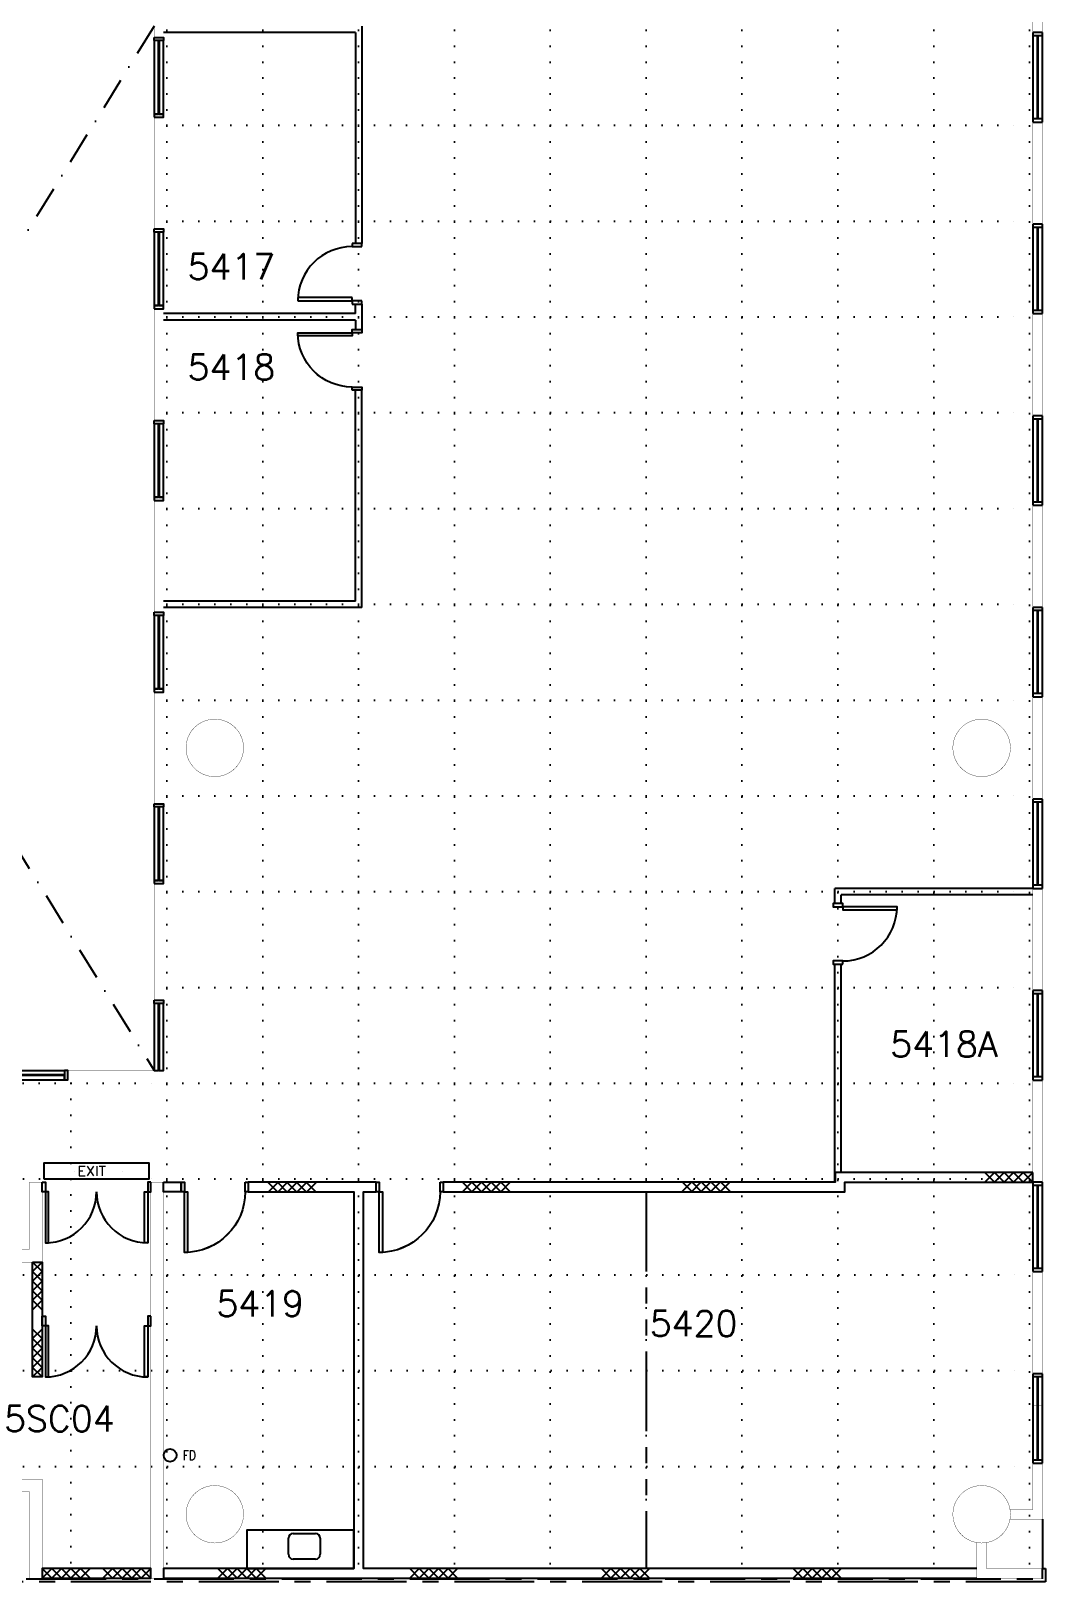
# Model space of a CAD drawing. Extents: x -68523 to 336700, y -113452 to 119396.
# Drawn here: x 39125 to 54975, y -18260 to 6025 of the extents above; entities that cross this region are included whole.
import ezdxf

# ---------------------------------------------------------------- set-up
doc = ezdxf.new("R2010")
doc.units = 0
doc.header["$LTSCALE"] = 1000
doc.header["$MEASUREMENT"] = 0
for name, pattern in [('S3144a$0$CENTER', [2, 1.25, -0.25, 0.25, -0.25]), ('S3144a$0$DASHDOT', [1, 0.5, -0.25, 0, -0.25]), ('S3144a$0$DOT', [0.25, 0, -0.25]), ('S3144a$0$PHANTOM', [2.5, 1.25, -0.25, 0.25, -0.25, 0.25, -0.25])]:
    doc.linetypes.add(name, pattern=pattern)
doc.layers.get('0').update_dxf_attribs({"linetype": 'CONTINUOUS'})
for name, color, linetype in [('S3144a$0$11', 14, 'CONTINUOUS'), ('S3144a$0$20', 7, 'CONTINUOUS'), ('S3144a$0$22', 7, 'CONTINUOUS'), ('S3144a$0$23', 7, 'CONTINUOUS'), ('S3144a$0$30', 1, 'CONTINUOUS'), ('S3144a$0$39', 7, 'CONTINUOUS'), ('S3144a$0$4', 7, 'CONTINUOUS'), ('S3144a$0$45', 7, 'CONTINUOUS'), ('S3144a$0$49', 7, 'CONTINUOUS'), ('S3144a$0$6', 7, 'CONTINUOUS'), ('S3144a$0$9', 7, 'CONTINUOUS'), ('S3144a$0$NEWPART', 7, 'CONTINUOUS'), ('S3144a$0$ROOM-NO', 4, 'CONTINUOUS')]:
    doc.layers.add(name, color=color, linetype=linetype)
doc.styles.add('S3144a$0$STANDARD', font='SIMPLEX')

# ---------------------------------------------------------------- blocks, each defined once
blk = doc.blocks.new('S3144a$0$D1700B')
at = {"layer": 'S3144a$0$30', "color": 14, "linetype": 'Continuous'}
for points in [[(0, 0), (0.05, 0), (0.05, 0.95), (0.1, 0.95), (0.1, 0.15), (0, 0.15), (0, 0)], [(1.7, 0), (1.65, 0), (1.65, 0.95), (1.6, 0.95), (1.6, 0.15), (1.7, 0.15), (1.7, 0)]]:
    blk.add_lwpolyline(points, dxfattribs=at)
for centre, start, end in [((0.05, 0.15), 0, 90), ((1.650003, 0.15), 90, 180)]:
    blk.add_arc(centre, 0.800001, start, end, dxfattribs=at)
blk = doc.blocks.new('S3144a$0$CHAT15')
at = {"layer": 'S3144a$0$22', "color": 14, "linetype": 'Continuous'}
for points in [[(0, 0), (0.15, 0.15), (0.3, 0), (0.45, 0.15), (0.6, 0), (0.75, 0.15)], [(0, 0.15), (0.15, 0), (0.3, 0.15), (0.45, 0), (0.6, 0.15), (0.75, 0)]]:
    blk.add_lwpolyline(points, dxfattribs=at)
blk = doc.blocks.new('S3144a$0$FD')
at = {"layer": 'S3144a$0$45', "linetype": 'Continuous'}
blk.add_circle((0, 0), 0.1, dxfattribs=at)
at = {"layer": 'S3144a$0$45', "linetype": 'Continuous', "style": 'S3144a$0$STANDARD', "width": 0.8}
blk.add_text('FD', height=0.15, dxfattribs=at).set_placement((0.2, -0.075))
blk = doc.blocks.new('S3144a$0$WIN')
for p, q in [((1.4, 0.15), (0, 0.15)), ((0, 0.15), (0, 0)), ((0, 0), (1.4, 0)), ((0.05, 0.15), (0.05, 0)), ((0.05, 0.08), (1.35, 0.08)), ((0.05, 0.07), (1.35, 0.07)), ((1.35, 0.15), (1.35, 0)), ((1.4, 0), (1.4, 0.15))]:
    blk.add_line(p, q)
blk = doc.blocks.new('S3144a$0$EXIT')
at = {"layer": 'S3144a$0$39', "color": 1, "linetype": 'Continuous'}
blk.add_lwpolyline([(-0.825, -0.25), (0.825, -0.25), (0.825, 0), (-0.825, 0)], close=True, dxfattribs=at)
at = {"layer": 'S3144a$0$39', "color": 1, "linetype": 'S3144a$0$DOT'}
for centre in [(-0.375001, -0.125), (0.375001, -0.125)]:
    blk.add_circle(centre, 0.025, dxfattribs=at)
at = {"layer": 'S3144a$0$39', "color": 1, "linetype": 'Continuous', "style": 'S3144a$0$STANDARD', "width": 1.1}
blk.add_text('EXIT', height=0.15, dxfattribs=at).set_placement((-0.3001, -0.2))
blk = doc.blocks.new('S3144a$0$D1050B')
at = {"layer": 'S3144a$0$30', "color": 14, "linetype": 'Continuous'}
for points in [[(0.05, 0.15), (0.1, 0.15), (0.1, 1.1), (0.05, 1.1)], [(0, 0), (0.05, 0), (0.05, 0.15), (0, 0.15)], [(1, 0), (1.05, 0), (1.05, 0.15), (1, 0.15)]]:
    blk.add_lwpolyline(points, close=True, dxfattribs=at)
blk.add_arc((0.05, 0.15), 0.95, 0, 90, dxfattribs=at)
blk = doc.blocks.new('S3144a$0$INSINK')
at = {"layer": 'S3144a$0$49', "color": 2, "linetype": 'Continuous'}
for p, q in [((0, 0.075), (0, 0.325)), ((0.075, 0.4), (0.425, 0.4)), ((0.5, 0.325), (0.5, 0.075)), ((0.425, 0), (0.075, 0))]:
    blk.add_line(p, q, dxfattribs=at)
for centre, start, end in [((0.075, 0.325001), 90, 180), ((0.425001, 0.325001), 0, 90), ((0.075, 0.075), 180, 270), ((0.425001, 0.075), 270, 0)]:
    blk.add_arc(centre, 0.075, start, end, dxfattribs=at)
blk = doc.blocks.new('S3144a$0$D950A')
at = {"layer": 'S3144a$0$30', "color": 14, "linetype": 'Continuous'}
for points in [[(0.05, 0.15), (0.1, 0.15), (0.1, 1), (0.05, 1)], [(0.05, 0.15), (0, 0.15), (0, 0), (0.05, 0)], [(0.95, 0.15), (0.9, 0.15), (0.9, 0), (0.95, 0)]]:
    blk.add_lwpolyline(points, close=True, dxfattribs=at)
blk.add_arc((0.05, 0.15), 0.85, 0, 90, dxfattribs=at)

msp = doc.modelspace()

# ---------------------------------------------------------------- linework, layer by layer
for p, q in [((54800.2, 5999.9), (54800.2, 4599.9)), ((54950.2, 5999.9), (54800.2, 5999.9)), ((54950.2, 5949.9), (54800.2, 5949.9)), ((54870.2, 5949.9), (54870.2, 4649.9)), ((54880.2, 5949.9), (54880.2, 4649.9)), ((54950.2, 4599.9), (54950.2, 5999.9)), ((54950.2, 4649.9), (54800.2, 4649.9)), ((54800.2, 4599.9), (54950.2, 4599.9)), ((54800.2, 2999.9), (54800.2, 1599.9)), ((54950.2, 2999.9), (54800.2, 2999.9)), ((54950.2, 2949.9), (54800.2, 2949.9)), ((54870.2, 2949.9), (54870.2, 1649.9)), ((54880.2, 2949.9), (54880.2, 1649.9)), ((54950.2, 1599.9), (54950.2, 2999.9)), ((54950.2, 1649.9), (54800.2, 1649.9)), ((54800.2, 1599.9), (54950.2, 1599.9)), ((54800.2, -0.1), (54800.2, -1400.1)), ((54950.2, -0.1), (54800.2, -0.1)), ((54950.2, -50.1), (54800.2, -50.1)), ((54870.2, -50.1), (54870.2, -1350.1)), ((54880.2, -50.1), (54880.2, -1350.1)), ((54950.2, -1400.1), (54950.2, -0.1)), ((54950.2, -1350.1), (54800.2, -1350.1)), ((54800.2, -1400.1), (54950.2, -1400.1)), ((54800.2, -3000.1), (54800.2, -4400.1)), ((54950.2, -3000.1), (54800.2, -3000.1)), ((54950.2, -3050.1), (54800.2, -3050.1)), ((54870.2, -3050.1), (54870.2, -4350.1)), ((54880.2, -3050.1), (54880.2, -4350.1)), ((54950.2, -4400.1), (54950.2, -3000.1)), ((54950.2, -4350.1), (54800.2, -4350.1)), ((54800.2, -4400.1), (54950.2, -4400.1)), ((54800.2, -6000.1), (54800.2, -7400.1)), ((54950.2, -6000.1), (54800.2, -6000.1)), ((54950.2, -6000.1), (54800.2, -6000.1)), ((54800.2, -6000.1), (54800.2, -7400.1)), ((54950.2, -6050.1), (54800.2, -6050.1)), ((54950.2, -6050.1), (54800.2, -6050.1)), ((54870.2, -6050.1), (54870.2, -7350.1)), ((54870.2, -6050.1), (54870.2, -7350.1)), ((54880.2, -6050.1), (54880.2, -7350.1)), ((54880.2, -6050.1), (54880.2, -7350.1)), ((54950.2, -7400.1), (54950.2, -6000.1)), ((54950.2, -7400.1), (54950.2, -6000.1)), ((54950.2, -7350.1), (54800.2, -7350.1)), ((54950.2, -7350.1), (54800.2, -7350.1)), ((54800.2, -7400.1), (54950.2, -7400.1)), ((54800.2, -7400.1), (54950.2, -7400.1)), ((54800.2, -9000.1), (54800.2, -10400.1)), ((54950.2, -9000.1), (54800.2, -9000.1)), ((54950.2, -9050.1), (54800.2, -9050.1)), ((54870.2, -9050.1), (54870.2, -10350.1)), ((54880.2, -9050.1), (54880.2, -10350.1)), ((54950.2, -10400.1), (54950.2, -9000.1)), ((54950.2, -10350.1), (54800.2, -10350.1)), ((54800.2, -10400.1), (54950.2, -10400.1)), ((54800.2, -12000.1), (54800.2, -13400.1)), ((54950.2, -12000.1), (54800.2, -12000.1)), ((54950.2, -12050.1), (54800.2, -12050.1)), ((54870.2, -12050.1), (54870.2, -13350.1)), ((54880.2, -12050.1), (54880.2, -13350.1)), ((54950.2, -13400.1), (54950.2, -12000.1)), ((54950.2, -13350.1), (54800.2, -13350.1)), ((54800.2, -13400.1), (54950.2, -13400.1)), ((54800.2, -15000.1), (54800.2, -16400.1)), ((54950.2, -15000.1), (54800.2, -15000.1)), ((54950.2, -15050.1), (54800.2, -15050.1)), ((54870.2, -15050.1), (54870.2, -16350.1)), ((54880.2, -15050.1), (54880.2, -16350.1)), ((54950.2, -16400.1), (54950.2, -15000.1)), ((54950.2, -16350.1), (54800.2, -16350.1)), ((54800.2, -16400.1), (54950.2, -16400.1))]:
    msp.add_line(p, q)
at = {"layer": 'S3144a$0$11', "color": 14, "linetype": 'Continuous', "const_width": 5}
msp.add_lwpolyline([(41200.1, 11350.1), (41200.4, 5925.1), (41050.4, 5925.1), (41051.1, 6100.1)], dxfattribs=at)
for points in [[(32700.1, -11999.9), (32700.1, -13249.9), (39300.1, -13249.9), (39300.1, -11999.9), (39100.1, -11999.9), (39100.1, -13049.9), (32900.1, -13049.9), (32900.1, -11999.9)], [(41200.1, -11999.9), (41000.1, -11999.9), (41000.1, -18199.9), (41200.1, -18199.9)], [(32700.1, -18199.9), (32700.1, -16649.9), (39300.1, -16649.9), (39300.1, -18199.9), (39100.1, -18199.9), (39100.1, -16849.9), (32900.1, -16849.9), (32900.1, -18199.9)]]:
    msp.add_lwpolyline(points, close=True, dxfattribs=at)
at = {"layer": 'S3144a$0$11', "color": 14, "linetype": 'Continuous'}
for points in [[(39150.1, -13249.9), (39300.1, -13249.9), (39300.1, -15049.9), (39150.1, -15049.9)], [(39300.1, -18199.9), (41000.1, -18199.9), (41000.1, -18049.9), (39300.1, -18049.9)]]:
    msp.add_lwpolyline(points, close=True, dxfattribs=at)
at = {"layer": 'S3144a$0$20', "color": 14, "linetype": 'Continuous', "const_width": 5}
for points in [[(54950.2, 5999.9), (54950.2, 7599.9), (54800.2, 7599.9), (54800.2, 5999.9)], [(54950.2, 2999.9), (54950.2, 4599.9), (54800.2, 4599.9), (54800.2, 2999.9)], [(54950.2, -0.1), (54950.2, 1599.9), (54800.2, 1599.9), (54800.2, -0.1)], [(54950.2, -3000.1), (54950.2, -1400.1), (54800.2, -1400.1), (54800.2, -3000.1)], [(54950.2, -6000.1), (54950.2, -4400.1), (54800.2, -4400.1), (54800.2, -6000.1)], [(54950.2, -9000.1), (54950.2, -7400.1), (54800.2, -7400.1), (54800.2, -9000.1)], [(41200.4, -10249.9), (41200.4, -10399.9), (39700.4, -10399.9), (39700.4, -10249.9)], [(54950.2, -12000.1), (54950.2, -10400.1), (54800.2, -10400.1), (54800.2, -12000.1)], [(54950.2, -15000.1), (54950.2, -13400.1), (54800.2, -13400.1), (54800.2, -15000.1)], [(54800.2, -15500.1), (54950.2, -15500.1), (54950.1, -17274.9), (54443.8, -17274.9), (54443.8, -17124.9), (54800.2, -17124.9)]]:
    msp.add_lwpolyline(points, close=True, dxfattribs=at)
at = {"layer": 'S3144a$0$20', "color": 3, "linetype": 'Continuous', "const_width": 5}
for points in [[(41050.4, 2925.1), (41200.4, 2925.1), (41200.4, 4675.1), (41050.4, 4675.1)], [(41050.4, -74.9), (41200.4, -74.9), (41200.4, 1675.1), (41050.4, 1675.1)], [(41050.4, -3074.9), (41200.4, -3074.9), (41200.4, -1324.9), (41050.4, -1324.9)], [(41050.4, -6074.9), (41200.4, -6074.9), (41200.4, -4324.9), (41050.4, -4324.9)], [(41050.4, -9149.9), (41200.4, -9149.9), (41200.4, -7324.9), (41050.4, -7324.9)]]:
    msp.add_lwpolyline(points, close=True, dxfattribs=at)
at = {"layer": 'S3144a$0$20', "color": 7, "linetype": 'Continuous'}
for points in [[(54800.3, -11849.9), (51710.1, -11849.9), (51710.1, -11999.9), (45574.9, -11999.9), (45574.9, -12149.9), (51860, -12149.9), (51860, -11999.9), (54800.3, -11999.9), (54800.3, -11849.9)], [(53925.1, -18049.9), (44325.2, -18049.9), (44325.2, -12149.9), (44524.9, -12149.9), (44524.9, -11999.9), (42524.9, -11999.9), (42524.9, -12149.9), (44175.2, -12149.9), (44175.2, -18049.9), (41200.1, -18049.9), (41200.1, -18199.9), (53925.1, -18199.9)]]:
    msp.add_lwpolyline(points, dxfattribs=at)
msp.add_lwpolyline([(41200.1, -11999.9), (41474.9, -11999.9), (41474.9, -12149.9), (41200.1, -12149.9)], close=True, dxfattribs=at)
at = {"layer": 'S3144a$0$20', "color": 3, "linetype": 'Continuous', "const_width": 5}
msp.add_lwpolyline([(53925.1, -17643.6), (53925.1, -18199.9), (54950.1, -18200), (54950.1, -18050), (54075.1, -18049.9), (54075.1, -17643.6)], dxfattribs=at)
at = {"layer": 'S3144a$0$23', "color": 10, "linetype": 'S3144a$0$DASHDOT'}
for p, q in [((30950.1, 6100.1), (41051.1, -10249.9)), ((41051.1, 6100.1), (30950.1, -10249.9))]:
    msp.add_line(p, q, dxfattribs=at)
at = {"layer": 'S3144a$0$23', "color": 14, "linetype": 'Continuous'}
msp.add_line((54950.1, -17274.9), (54950.1, -18050), dxfattribs=at)
at = {"layer": 'S3144a$0$23', "color": 10, "linetype": 'Continuous'}
for points in [[(41050.4, 5925.1), (41200.4, 5925.1), (41200.4, 5875.1), (41050.4, 5875.1)], [(41050.4, 4725.1), (41120.4, 4725.1), (41120.4, 5875.1), (41050.4, 5875.1)], [(41130.4, 4725.1), (41200.4, 4725.1), (41200.4, 5875.1), (41130.4, 5875.1)], [(41050.4, 4675.1), (41200.4, 4675.1), (41200.4, 4725.1), (41050.4, 4725.1)], [(41050.4, 2925.1), (41200.4, 2925.1), (41200.4, 2875.1), (41050.4, 2875.1)], [(41050.4, 1725.1), (41120.4, 1725.1), (41120.4, 2875.1), (41050.4, 2875.1)], [(41130.4, 1725.1), (41200.4, 1725.1), (41200.4, 2875.1), (41130.4, 2875.1)], [(41050.4, 1675.1), (41200.4, 1675.1), (41200.4, 1725.1), (41050.4, 1725.1)], [(41050.4, -74.9), (41200.4, -74.9), (41200.4, -124.9), (41050.4, -124.9)], [(41050.4, -1274.9), (41120.4, -1274.9), (41120.4, -124.9), (41050.4, -124.9)], [(41130.4, -1274.9), (41200.4, -1274.9), (41200.4, -124.9), (41130.4, -124.9)], [(41050.4, -1324.9), (41200.4, -1324.9), (41200.4, -1274.9), (41050.4, -1274.9)], [(41050.4, -3074.9), (41200.4, -3074.9), (41200.4, -3124.9), (41050.4, -3124.9)], [(41050.4, -4274.9), (41120.4, -4274.9), (41120.4, -3124.9), (41050.4, -3124.9)], [(41130.4, -4274.9), (41200.4, -4274.9), (41200.4, -3124.9), (41130.4, -3124.9)], [(41050.4, -4324.9), (41200.4, -4324.9), (41200.4, -4274.9), (41050.4, -4274.9)], [(41050.4, -6074.9), (41200.4, -6074.9), (41200.4, -6124.9), (41050.4, -6124.9)], [(41050.4, -7274.9), (41120.4, -7274.9), (41120.4, -6124.9), (41050.4, -6124.9)], [(41130.4, -7274.9), (41200.4, -7274.9), (41200.4, -6124.9), (41130.4, -6124.9)], [(41050.4, -7324.9), (41200.4, -7324.9), (41200.4, -7274.9), (41050.4, -7274.9)], [(41050.4, -9149.9), (41200.4, -9149.9), (41200.4, -9199.9), (41050.4, -9199.9)], [(41050.4, -10249.9), (41120.4, -10249.9), (41120.4, -9199.9), (41050.4, -9199.9)], [(41130.4, -10249.9), (41200.4, -10249.9), (41200.4, -9199.9), (41130.4, -9199.9)]]:
    msp.add_lwpolyline(points, close=True, dxfattribs=at)
at = {"layer": 'S3144a$0$23', "color": 14, "linetype": 'Continuous'}
for points in [[(32675, -10249.9), (39650.4, -10249.9), (39650.4, -10319.9), (32675, -10319.9)], [(32675, -10399.9), (39650.5, -10399.9), (39650.5, -10329.9), (32675, -10329.9)], [(39650.4, -10399.9), (39700.4, -10399.9), (39700.4, -10249.9), (39650.4, -10249.9)]]:
    msp.add_lwpolyline(points, close=True, dxfattribs=at)
at = {"layer": 'S3144a$0$30', "color": 14, "linetype": 'Continuous'}
for p, q in [((44150.4, 2700.1), (44150.4, 2650.1)), ((44300.4, 2700.1), (44150.4, 2700.1)), ((44150.4, 2700.1), (44150.4, 2650.1)), ((44300.4, 2700.1), (44150.4, 2700.1)), ((44300.4, 2650.1), (44300.4, 2700.1)), ((44300.4, 2650.1), (44300.4, 2700.1)), ((44150.4, 2650.1), (44300.4, 2650.1)), ((44150.4, 2650.1), (44300.4, 2650.1)), ((44150.4, 1850.1), (43300.4, 1850.1)), ((43300.4, 1850.1), (43300.4, 1800.1)), ((44150.4, 1850.1), (43300.4, 1850.1)), ((43300.4, 1850.1), (43300.4, 1800.1)), ((43300.4, 1800.1), (44150.4, 1800.1)), ((43300.4, 1800.1), (44150.4, 1800.1)), ((44150.4, 1800.1), (44150.4, 1850.1)), ((44150.4, 1800.1), (44150.4, 1850.1)), ((44150.4, 1800.1), (44150.4, 1750.1)), ((44300.4, 1800.1), (44150.4, 1800.1)), ((44150.4, 1800.1), (44150.4, 1750.1)), ((44300.4, 1800.1), (44150.4, 1800.1)), ((44150.4, 1750.1), (44300.4, 1750.1)), ((44150.4, 1750.1), (44300.4, 1750.1)), ((44300.4, 1750.1), (44300.4, 1800.1)), ((44300.4, 1750.1), (44300.4, 1800.1)), ((43300.4, 1250.1), (43300.4, 1300.1)), ((43300.4, 1300.1), (44150.4, 1300.1)), ((44150.4, 1250.1), (43300.4, 1250.1)), ((44150.4, 1300.1), (44150.4, 1350.1)), ((44150.4, 1350.1), (44300.4, 1350.1)), ((44300.4, 1300.1), (44150.4, 1300.1)), ((44150.4, 1300.1), (44150.4, 1250.1)), ((44300.4, 1350.1), (44300.4, 1300.1)), ((44150.4, 400.1), (44150.4, 450.1)), ((44150.4, 450.1), (44300.4, 450.1)), ((44300.4, 400.1), (44150.4, 400.1)), ((44300.4, 450.1), (44300.4, 400.1)), ((39300.1, -11999.9), (39350.1, -11999.9)), ((39300.1, -12149.9), (39300.1, -11999.9)), ((39350.1, -11999.9), (39350.1, -12949.9)), ((41000.1, -11999.9), (40950.1, -11999.9)), ((40950.1, -11999.9), (40950.1, -12949.9)), ((41000.1, -12149.9), (41000.1, -11999.9)), ((41474.9, -11999.9), (41524.9, -11999.9)), ((41474.9, -12149.9), (41474.9, -11999.9)), ((41524.9, -11999.9), (41524.9, -12149.9)), ((42474.9, -11999.9), (42524.9, -11999.9)), ((42474.9, -12149.9), (42474.9, -11999.9)), ((42524.9, -11999.9), (42524.9, -12149.9)), ((44524.9, -11999.9), (44574.9, -11999.9)), ((44524.9, -12149.9), (44524.9, -11999.9)), ((44574.9, -11999.9), (44574.9, -12149.9)), ((45524.9, -11999.9), (45574.9, -11999.9)), ((45524.9, -12149.9), (45524.9, -11999.9)), ((45574.9, -11999.9), (45574.9, -12149.9)), ((39400.1, -12149.9), (39300.1, -12149.9)), ((39400.1, -12949.9), (39400.1, -12149.9)), ((40900.1, -12949.9), (40900.1, -12149.9)), ((40900.1, -12149.9), (41000.1, -12149.9)), ((41524.9, -12149.9), (41474.9, -12149.9)), ((41524.9, -12149.9), (41574.9, -12149.9)), ((41524.9, -13099.9), (41524.9, -12149.9)), ((41574.9, -12149.9), (41574.9, -13099.9)), ((42524.9, -12149.9), (42474.9, -12149.9)), ((44574.9, -12149.9), (44524.9, -12149.9)), ((44574.9, -12149.9), (44624.9, -12149.9)), ((44574.9, -13099.9), (44574.9, -12149.9)), ((44624.9, -12149.9), (44624.9, -13099.9)), ((45574.9, -12149.9), (45524.9, -12149.9)), ((39350.1, -12949.9), (39400.1, -12949.9)), ((40950.1, -12949.9), (40900.1, -12949.9)), ((41574.9, -13099.9), (41524.9, -13099.9)), ((44624.9, -13099.9), (44574.9, -13099.9)), ((39300.1, -14099.9), (39350.1, -14099.9)), ((39300.1, -14249.9), (39300.1, -14099.9)), ((39400.1, -14249.9), (39300.1, -14249.9)), ((39350.1, -14099.9), (39350.1, -15049.9)), ((39400.1, -15049.9), (39400.1, -14249.9)), ((40900.1, -15049.9), (40900.1, -14249.9)), ((40900.1, -14249.9), (41000.1, -14249.9)), ((41000.1, -14099.9), (40950.1, -14099.9)), ((40950.1, -14099.9), (40950.1, -15049.9)), ((41000.1, -14249.9), (41000.1, -14099.9)), ((39350.1, -15049.9), (39400.1, -15049.9)), ((40950.1, -15049.9), (40900.1, -15049.9))]:
    msp.add_line(p, q, dxfattribs=at)
for points in [[(51826.6, -7685.9), (51826.6, -7635.9), (51676.6, -7635.9), (51676.6, -7685.9)], [(51826.6, -7685.9), (51826.6, -7735.9), (52676.6, -7735.9), (52676.6, -7685.9)], [(51826.6, -8585.9), (51826.6, -8535.9), (51676.6, -8535.9), (51676.6, -8585.9)]]:
    msp.add_lwpolyline(points, close=True, dxfattribs=at)
msp.add_arc((51826.6, -7685.9), 850, 270, 0, dxfattribs=at)
for centre, major_axis, start_param, end_param in [((44150.4, 1800.1), (601, 601), 0.7853982, 2.3561945), ((44150.4, 1800.1), (601, 601), 0.7853982, 2.3561945), ((39350.1, -12149.9), (565.7, 565.7), 3.9269908, 5.4977871), ((40950.1, -12149.9), (-565.7, 565.7), 0.7853982, 2.3561945), ((39350.1, -14249.9), (565.7, 565.7), 3.9269908, 5.4977871), ((40950.1, -14249.9), (-565.7, 565.7), 0.7853982, 2.3561945)]:
    msp.add_ellipse(centre, major_axis=major_axis, ratio=1, start_param=start_param, end_param=end_param, dxfattribs=at)
at = {"layer": 'S3144a$0$30', "color": 14, "linetype": 'Continuous', "extrusion": (0, 0, -1)}
for centre, major_axis, start_param, end_param in [((44150.4, 1300.1), (-601, 601), 3.9269908, 5.4977871), ((41524.9, -12149.9), (671.8, 671.8), 0.7853982, 2.3561945), ((44574.9, -12149.9), (671.8, 671.8), 0.7853982, 2.3561945)]:
    msp.add_ellipse(centre, major_axis=major_axis, ratio=1, start_param=start_param, end_param=end_param, dxfattribs=at)
at = {"layer": 'S3144a$0$4', "color": 7, "linetype": 'S3144a$0$DOT'}
for p, q in [((41250, 31550.1), (41250, -18249.9)), ((42750, 31550.1), (42750, -18249.9)), ((44250, 31550.1), (44250, -18249.9)), ((45750, 31550.1), (45750, -18249.9)), ((47250, 31550.1), (47250, -18249.9)), ((48750, 31550.1), (48750, -18249.9)), ((50250, 31550.1), (50250, -18249.9)), ((51750, 31550.1), (51750, -18249.9)), ((53250, 31550.1), (53250, -18249.9)), ((54750, 31550.1), (54750, -18249.9)), ((41250, 4550.1), (54750, 4550.1)), ((41250, 3050.1), (54750, 3050.1)), ((41250, 1550.1), (54750, 1550.1)), ((41250, 50.1), (54750, 50.1)), ((41250, -1449.9), (54750, -1449.9)), ((41250, -2949.9), (54750, -2949.9)), ((41250, -4449.9), (54750, -4449.9)), ((41250, -5949.9), (54750, -5949.9)), ((41250, -7449.9), (54750, -7449.9)), ((41250, -8949.9), (54750, -8949.9)), ((30750, -10449.9), (41250, -10449.9)), ((39750.1, -10449.9), (39750.1, -18249.9)), ((41250, -10449.9), (41250.1, -10449.9)), ((41250.1, -10449.9), (54750, -10449.9)), ((17250, -11949.9), (41250.1, -11949.9)), ((41250.1, -11949.9), (54750, -11949.9)), ((17250, -13449.9), (54750, -13449.9)), ((17250, -14949.9), (54750, -14949.9)), ((17250, -16449.9), (54750, -16449.9))]:
    msp.add_line(p, q, dxfattribs=at)
at = {"layer": 'S3144a$0$4', "linetype": 'S3144a$0$DOT'}
for p, q in [((41250, 31550.1), (41250, -18249.9)), ((42750, 31550.1), (42750, -18249.9)), ((44250, 31550.1), (44250, -18249.9)), ((45750, 31550.1), (45750, -18249.9)), ((47250, 31550.1), (47250, -18249.9)), ((48750, 31550.1), (48750, -18249.9)), ((51750, 31550.1), (51750, -18249.9)), ((53250, 31550.1), (53250, -18249.9)), ((54750, 31550.1), (54750, -18249.9)), ((41250, 4550.1), (54750, 4550.1)), ((41250, 3050.1), (54750, 3050.1)), ((41250, 1550.1), (54750, 1550.1)), ((41250, 50.1), (54750, 50.1)), ((41250, -1449.9), (54750, -1449.9)), ((41250, -2949.9), (54750, -2949.9)), ((41250, -4449.9), (54750, -4449.9)), ((41250, -5949.9), (54750, -5949.9)), ((41250, -7449.9), (54750, -7449.9)), ((41250, -8949.9), (54750, -8949.9)), ((30750, -10449.9), (41250, -10449.9)), ((39750.1, -10449.9), (39750.1, -18249.9)), ((41250, -10449.9), (41250.1, -10449.9)), ((41250.1, -10449.9), (54750, -10449.9)), ((17250, -11949.9), (41250.1, -11949.9)), ((41250.1, -11949.9), (54750, -11949.9)), ((17250, -13449.9), (54750, -13449.9)), ((17250, -14949.9), (54750, -14949.9)), ((17250, -16449.9), (54750, -16449.9))]:
    msp.add_line(p, q, dxfattribs=at)
at = {"layer": 'S3144a$0$49', "color": 2, "linetype": 'Continuous'}
msp.add_lwpolyline([(44175.2, -17449.9), (42503.7, -17449.9), (42503.7, -18049.9), (44175.2, -18049.9)], close=True, dxfattribs=at)
at = {"layer": 'S3144a$0$6', "color": 3, "linetype": 'Continuous', "const_width": 5}
for points in [[(42450.1, -5199.9, 1), (41550.1, -5199.9, 1)], [(42450.1, -17199.9, 1), (41550.1, -17199.9, 1)]]:
    msp.add_lwpolyline(points, format="xyb", close=True, dxfattribs=at)
at = {"layer": 'S3144a$0$6', "color": 14, "linetype": 'Continuous', "const_width": 5}
for points in [[(54450.1, -5199.9, 1), (53550.1, -5199.9, 1)], [(54450.1, -17199.9, 1), (53550.1, -17199.9, 1)]]:
    msp.add_lwpolyline(points, format="xyb", close=True, dxfattribs=at)
at = {"layer": 'S3144a$0$9', "color": 1, "linetype": 'S3144a$0$CENTER'}
msp.add_lwpolyline([(17049.9, -18049.9), (17049.9, -18209.9), (54950.1, -18210), (54950.1, -18050), (55000.1, -18050), (55000.1, -18260), (16999.9, -18259.9), (16999.9, -18049.9)], close=True, dxfattribs=at)
at = {"layer": 'S3144a$0$NEWPART'}
for p, q in [((44300.4, 6100.1), (44300.4, 2700.1)), ((44200.4, 6000.1), (41200.4, 6000.1)), ((44200.4, 6000.1), (44200.4, 2700.1)), ((44200.4, 1600.1), (44200.4, 1750.1)), ((44300.4, 1750.1), (44300.4, 1350.1)), ((44200.4, 1600.1), (41200.4, 1600.1)), ((44200.4, 1500.1), (41200.4, 1500.1)), ((44200.4, 1500.1), (44200.4, 1350.1)), ((44200.4, -2899.9), (44200.4, 400.1)), ((44300.4, -2999.9), (44300.4, 400.1)), ((44200.4, -2899.9), (41200.4, -2899.9)), ((44300.4, -2999.9), (41200.4, -2999.9)), ((54800.2, -7399.9), (51700.4, -7399.9)), ((51700.4, -7635.9), (51700.4, -7399.9)), ((54800.2, -7499.9), (51800.4, -7499.9)), ((51800.4, -7635.9), (51800.4, -7499.9)), ((51700.4, -11999.9), (51700.4, -8585.9)), ((51800.4, -11849.9), (51800.4, -8585.9))]:
    msp.add_line(p, q, dxfattribs=at)
at = {"layer": 'S3144a$0$NEWPART', "linetype": 'S3144a$0$PHANTOM'}
msp.add_line((48750, -12149.9), (48750, -18049.9), dxfattribs=at)

# ---------------------------------------------------------------- block references
at = {"zscale": 1000}
for name, p, xscale, yscale, rotation in [('S3144a$0$WIN', (54800.2, 5999.9), 999.9979999999999, 999.9979999999999, 270), ('S3144a$0$WIN', (54800.2, 2999.9), 999.9979999999999, 999.9979999999999, 270), ('S3144a$0$D950A', (44300.4, 1350.1), -999.9979999999999, 999.9979999999999, 90), ('S3144a$0$WIN', (54800.2, -0.1), 999.9979999999999, 999.9979999999999, 270), ('S3144a$0$WIN', (54800.2, -3000.1), 999.9979999999999, 999.9979999999999, 270), ('S3144a$0$WIN', (54800.2, -9000.1), 999.9979999999999, 999.9979999999999, 270), ('S3144a$0$CHAT15', (54800.3, -11849.9), 999.9979999999999, 999.9979999999999, 180), ('S3144a$0$CHAT15', (54800.3, -11849.9), 999.9979999999923, 999.9979999999923, 180), ('S3144a$0$D1700B', (41000.1, -11999.9), 999.9979999999999, 999.9979999999999, 180), ('S3144a$0$CHAT15', (43585, -12005.1), 999.9979999999999, 999.9979999999999, 180), ('S3144a$0$CHAT15', (43585, -12005.1), 999.9979999999999, 999.9979999999999, 180), ('S3144a$0$CHAT15', (43585, -12005.1), 999.9979999999923, 999.9979999999923, 180), ('S3144a$0$CHAT15', (43585, -12005.1), 999.9979999999923, 999.9979999999923, 180), ('S3144a$0$CHAT15', (46624.9, -11999.9), 999.9979999999999, 999.9979999999999, 180), ('S3144a$0$CHAT15', (46624.9, -11999.9), 999.9979999999923, 999.9979999999923, 180), ('S3144a$0$CHAT15', (50062.8, -11995.7), 999.9979999999999, 999.9979999999999, 180), ('S3144a$0$CHAT15', (50062.8, -11995.7), 999.9979999999923, 999.9979999999923, 180), ('S3144a$0$WIN', (54800.2, -12000.1), 999.9979999999999, 999.9979999999999, 270), ('S3144a$0$CHAT15', (39150.1, -13249.9), 999.9979999999999, 999.9979999999999, 270), ('S3144a$0$CHAT15', (39150.1, -13249.9), 999.9979999999996, 999.9979999999996, 270), ('S3144a$0$CHAT15', (39300.1, -15049.9), 999.9979999999999, 999.9979999999999, 90), ('S3144a$0$CHAT15', (39300.1, -15049.9), 999.9979999999996, 999.9979999999996, 90), ('S3144a$0$D1700B', (41000.1, -14099.9), 999.9979999999999, 999.9979999999999, 180), ('S3144a$0$WIN', (54800.2, -15000.1), 999.9979999999999, 999.9979999999999, 270), ('S3144a$0$CHAT15', (41000.1, -18049.9), 999.9979999999999, 999.9979999999999, 180), ('S3144a$0$CHAT15', (41000.1, -18049.9), 999.9979999999923, 999.9979999999923, 180), ('S3144a$0$CHAT15', (42800.1, -18049.9), 999.9979999999999, 999.9979999999999, 180), ('S3144a$0$CHAT15', (42800.1, -18049.9), 999.9979999999999, 999.9979999999999, 180), ('S3144a$0$CHAT15', (42800.1, -18049.9), 999.9979999999923, 999.9979999999923, 180), ('S3144a$0$CHAT15', (42800.1, -18049.9), 999.9979999999923, 999.9979999999923, 180), ('S3144a$0$CHAT15', (45800.1, -18049.9), 999.9979999999999, 999.9979999999999, 180), ('S3144a$0$CHAT15', (45800.1, -18049.9), 999.9979999999999, 999.9979999999999, 180), ('S3144a$0$CHAT15', (45800.1, -18049.9), 999.9979999999923, 999.9979999999923, 180), ('S3144a$0$CHAT15', (45800.1, -18049.9), 999.9979999999923, 999.9979999999923, 180), ('S3144a$0$CHAT15', (48800.1, -18049.9), 999.9979999999999, 999.9979999999999, 180), ('S3144a$0$CHAT15', (48800.1, -18049.9), 999.9979999999999, 999.9979999999999, 180), ('S3144a$0$CHAT15', (48800.1, -18049.9), 999.9979999999923, 999.9979999999923, 180), ('S3144a$0$CHAT15', (48800.1, -18049.9), 999.9979999999923, 999.9979999999923, 180), ('S3144a$0$CHAT15', (51800.1, -18049.9), 999.9979999999999, 999.9979999999999, 180), ('S3144a$0$CHAT15', (51800.1, -18049.9), 999.9979999999999, 999.9979999999999, 180), ('S3144a$0$CHAT15', (51800.1, -18049.9), 999.9979999999923, 999.9979999999923, 180), ('S3144a$0$CHAT15', (51800.1, -18049.9), 999.9979999999923, 999.9979999999923, 180)]:
    msp.add_blockref(name, p, dxfattribs=dict(at, xscale=xscale, yscale=yscale, rotation=rotation))
for name, p, xscale, yscale in [('S3144a$0$EXIT', (40150.1, -11699.9), 999.9979999999999, 999.9979999999999), ('S3144a$0$EXIT', (40150.1, -11699.9), 999.9979999999923, 999.9979999999923), ('S3144a$0$D1050B', (41474.9, -11999.9), 999.9979999999999, -999.9979999999999), ('S3144a$0$D1050B', (44524.9, -11999.9), 999.9979999999999, -999.9979999999999), ('S3144a$0$FD', (41301.3, -16276.8), 999.9979999999999, 999.9979999999999), ('S3144a$0$FD', (41301.3, -16276.8), 999.9979999999923, 999.9979999999923), ('S3144a$0$INSINK', (43151.2, -17901), 999.9979999999999, 999.9979999999999), ('S3144a$0$INSINK', (43151.2, -17901), 999.9979999999923, 999.9979999999923), ('S3144a$0$CHAT15', (39300.1, -18199.9), 999.9979999999999, 999.9979999999999), ('S3144a$0$CHAT15', (39300.1, -18199.9), 999.9979999999923, 999.9979999999923)]:
    msp.add_blockref(name, p, dxfattribs=dict(at, xscale=xscale, yscale=yscale))

# ---------------------------------------------------------------- texts
at = {"layer": 'S3144a$0$ROOM-NO', "style": 'S3144a$0$STANDARD'}
for s, p in [('5417', (41574.8, 2134.5)), ('5418', (41574.8, 562.6)), ('5418A', (52569.8, -10039.4)), ('5419', (42025.5, -14102.4)), ('5420', (48806.8, -14411.8)), ('5SC04', (38703, -15904))]:
    msp.add_text(s, height=400, dxfattribs=at).set_placement(p)

doc.saveas('drawing.dxf')
